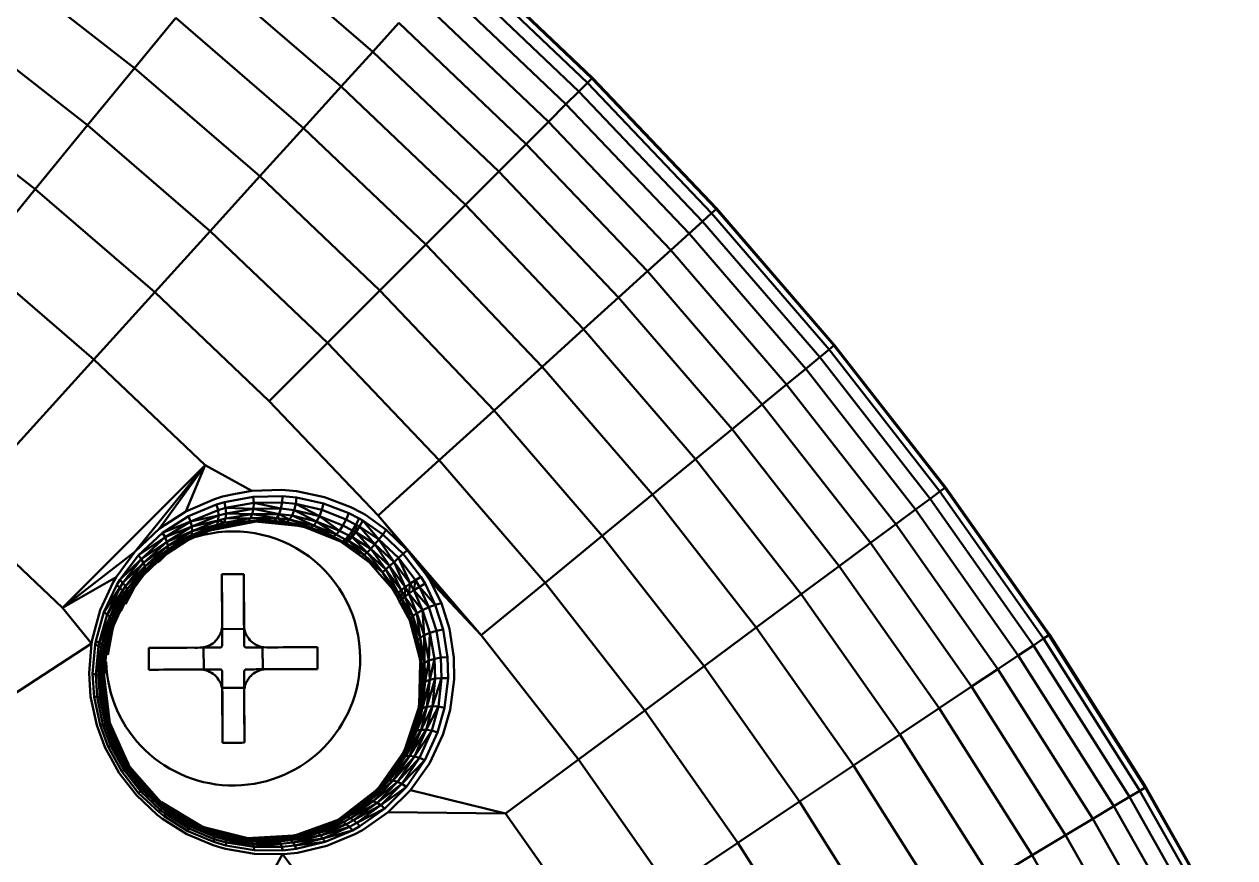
# Model space of a CAD drawing. Header units: millimetres. Extents: x -232 to 1390, y -69 to 653.
# Drawn here: x 213.53 to 240.21, y 169.98 to 188.35 of the extents above; entities that cross this region are included whole.
import ezdxf

# ---------------------------------------------------------------- set-up
doc = ezdxf.new("R2010")
doc.units = ezdxf.units.MM
doc.layers.add('Видимый контур (ГОСТ)', color=7, linetype='Continuous', lineweight=50)

msp = doc.modelspace()

# ---------------------------------------------------------------- linework, layer by layer
at = {"layer": 'Видимый контур (ГОСТ)'}
for p, q in [((218.314, 190.242), (221.215, 187.74)), ((223.071, 189.788), (225.944, 187.053)), ((223.165, 189.891), (226.043, 187.151)), ((223.177, 189.905), (226.056, 187.164)), ((215.965, 187.379), (213.088, 189.625)), ((217.655, 189.439), (220.517, 186.97)), ((222.893, 189.591), (225.756, 186.865)), ((222.624, 189.294), (225.473, 186.582)), ((222.259, 188.892), (225.089, 186.198)), ((216.873, 188.486), (215.965, 187.379)), ((216.873, 188.486), (219.689, 186.057)), ((221.792, 188.377), (221.215, 187.74)), ((221.792, 188.377), (224.598, 185.706)), ((214.931, 186.12), (212.117, 188.316)), ((221.215, 187.74), (220.517, 186.97)), ((221.215, 187.74), (223.99, 185.098)), ((215.965, 187.379), (214.931, 186.12)), ((215.965, 187.379), (218.728, 184.996)), ((225.944, 187.053), (225.756, 186.865)), ((226.043, 187.151), (225.944, 187.053)), ((228.679, 184.18), (225.944, 187.053)), ((226.056, 187.164), (226.043, 187.151)), ((228.783, 184.273), (226.043, 187.151)), ((228.796, 184.286), (226.056, 187.164)), ((213.776, 184.712), (211.032, 186.854)), ((220.517, 186.97), (219.689, 186.057)), ((220.517, 186.97), (223.255, 184.363)), ((225.756, 186.865), (225.473, 186.582)), ((228.482, 184.001), (225.756, 186.865)), ((225.473, 186.582), (225.089, 186.198)), ((228.186, 183.732), (225.473, 186.582)), ((214.931, 186.12), (213.776, 184.712)), ((214.931, 186.12), (217.633, 183.788)), ((219.689, 186.057), (218.728, 184.996)), ((219.689, 186.057), (222.383, 183.492)), ((225.089, 186.198), (224.598, 185.706)), ((227.784, 183.368), (225.089, 186.198)), ((224.598, 185.706), (223.99, 185.098)), ((227.268, 182.901), (224.598, 185.706)), ((218.728, 184.996), (217.633, 183.788)), ((218.728, 184.996), (221.371, 182.48)), ((223.99, 185.098), (223.255, 184.363)), ((226.631, 182.324), (223.99, 185.098)), ((213.776, 184.712), (212.509, 183.168)), ((213.776, 184.712), (216.411, 182.439)), ((223.255, 184.363), (222.383, 183.492)), ((225.861, 181.626), (223.255, 184.363)), ((228.679, 184.18), (228.482, 184.001)), ((228.783, 184.273), (228.679, 184.18)), ((231.27, 181.176), (228.679, 184.18)), ((228.796, 184.286), (228.783, 184.273)), ((231.378, 181.264), (228.783, 184.273)), ((231.392, 181.276), (228.796, 184.286)), ((228.482, 184.001), (228.186, 183.732)), ((231.065, 181.007), (228.482, 184.001)), ((217.633, 183.788), (216.411, 182.439)), ((217.633, 183.788), (220.219, 181.327)), ((228.186, 183.732), (227.784, 183.368)), ((230.755, 180.753), (228.186, 183.732)), ((222.383, 183.492), (221.371, 182.48)), ((224.948, 180.798), (222.383, 183.492)), ((227.784, 183.368), (227.268, 182.901)), ((230.336, 180.409), (227.784, 183.368)), ((212.509, 183.168), (215.07, 180.96)), ((227.268, 182.901), (226.631, 182.324)), ((229.798, 179.968), (227.268, 182.901)), ((221.371, 182.48), (220.219, 181.327)), ((223.887, 179.837), (221.371, 182.48)), ((216.411, 182.439), (215.07, 180.96)), ((216.411, 182.439), (218.931, 180.04)), ((226.631, 182.324), (225.861, 181.626)), ((229.134, 179.423), (226.631, 182.324)), ((225.861, 181.626), (224.948, 180.798)), ((228.33, 178.763), (225.861, 181.626)), ((220.219, 181.327), (218.931, 180.04)), ((222.68, 178.742), (220.219, 181.327)), ((231.27, 181.176), (231.065, 181.007)), ((231.378, 181.264), (231.27, 181.176)), ((231.27, 181.176), (233.711, 178.049)), ((231.392, 181.276), (231.378, 181.264)), ((231.378, 181.264), (233.823, 178.132)), ((231.392, 181.276), (233.838, 178.143)), ((215.07, 180.96), (212.084, 177.665)), ((215.07, 180.96), (217.519, 178.628)), ((231.065, 181.007), (230.755, 180.753)), ((231.065, 181.007), (233.497, 177.89)), ((224.948, 180.798), (223.887, 179.837)), ((227.377, 177.981), (224.948, 180.798)), ((230.755, 180.753), (230.336, 180.409)), ((230.755, 180.753), (233.176, 177.652)), ((230.336, 180.409), (229.798, 179.968)), ((230.336, 180.409), (232.74, 177.329)), ((221.331, 177.52), (218.931, 180.04)), ((223.887, 179.837), (222.68, 178.742)), ((226.271, 177.073), (223.887, 179.837)), ((229.798, 179.968), (229.134, 179.423)), ((229.798, 179.968), (232.181, 176.915)), ((229.134, 179.423), (228.33, 178.763)), ((229.134, 179.423), (231.491, 176.402)), ((222.68, 178.742), (221.331, 177.52)), ((225.011, 176.039), (222.68, 178.742)), ((228.33, 178.763), (227.377, 177.981)), ((228.33, 178.763), (230.656, 175.783)), ((217.519, 178.628), (214.375, 175.484)), ((215.973, 176.721), (217.519, 178.628)), ((217.519, 178.628), (216.515, 177.231)), ((217.519, 178.628), (217.094, 177.609)), ((218.551, 178.065), (217.519, 178.628)), ((217.902, 177.936), (218.151, 177.986)), ((218.151, 177.986), (218.551, 178.065)), ((218.551, 178.065), (219.212, 178.086)), ((218.58, 177.933), (219.222, 177.948)), ((219.212, 178.086), (219.535, 178.057)), ((219.222, 177.948), (219.215, 177.806)), ((219.222, 177.948), (219.535, 177.918)), ((219.535, 178.057), (220.153, 177.926)), ((227.377, 177.981), (226.271, 177.073)), ((227.377, 177.981), (229.666, 175.049)), ((233.711, 178.049), (233.497, 177.89)), ((233.823, 178.132), (233.711, 178.049)), ((233.711, 178.049), (235.995, 174.806)), ((233.838, 178.143), (233.823, 178.132)), ((233.823, 178.132), (236.111, 174.883)), ((233.838, 178.143), (236.126, 174.894)), ((217.094, 177.609), (217.726, 177.882)), ((217.153, 177.501), (217.774, 177.762)), ((217.726, 177.882), (217.902, 177.936)), ((217.774, 177.762), (217.946, 177.814)), ((217.774, 177.762), (217.805, 177.638)), ((217.805, 177.638), (217.973, 177.686)), ((217.946, 177.814), (218.58, 177.933)), ((217.946, 177.814), (217.973, 177.686)), ((217.973, 177.686), (218.591, 177.797)), ((217.973, 177.686), (217.982, 177.563)), ((218.584, 177.666), (217.973, 177.686)), ((218.58, 177.933), (218.591, 177.797)), ((218.591, 177.797), (218.584, 177.666)), ((218.591, 177.797), (219.215, 177.806)), ((219.19, 177.67), (218.591, 177.797)), ((219.215, 177.806), (219.19, 177.67)), ((219.215, 177.806), (219.518, 177.774)), ((219.518, 177.774), (219.484, 177.636)), ((219.535, 177.918), (219.518, 177.774)), ((220.04, 177.506), (219.518, 177.774)), ((219.518, 177.774), (220.093, 177.643)), ((219.535, 177.918), (220.132, 177.787)), ((220.132, 177.787), (220.093, 177.643)), ((220.132, 177.787), (220.689, 177.57)), ((220.153, 177.926), (220.734, 177.703)), ((220.734, 177.703), (220.971, 177.581)), ((233.497, 177.89), (233.176, 177.652)), ((233.497, 177.89), (235.774, 174.658)), ((212.084, 177.665), (214.375, 175.484)), ((216.515, 177.231), (217.094, 177.609)), ((216.584, 177.137), (217.153, 177.501)), ((217.153, 177.501), (217.198, 177.389)), ((217.198, 177.389), (217.805, 177.638)), ((217.818, 177.517), (217.198, 177.389)), ((217.225, 177.279), (217.818, 177.517)), ((217.811, 177.407), (217.225, 177.279)), ((217.232, 177.177), (217.811, 177.407)), ((217.811, 177.407), (217.786, 177.317)), ((217.805, 177.638), (217.818, 177.517)), ((217.818, 177.517), (217.811, 177.407)), ((217.811, 177.407), (217.972, 177.452)), ((217.943, 177.361), (217.811, 177.407)), ((217.818, 177.517), (217.982, 177.563)), ((217.943, 177.361), (218.519, 177.458)), ((217.972, 177.452), (217.943, 177.361)), ((217.982, 177.563), (217.972, 177.452)), ((217.972, 177.452), (218.56, 177.55)), ((218.519, 177.458), (217.972, 177.452)), ((217.982, 177.563), (218.584, 177.666)), ((218.56, 177.55), (217.982, 177.563)), ((218.519, 177.458), (218.466, 177.397)), ((218.56, 177.55), (218.519, 177.458)), ((218.519, 177.458), (219.098, 177.461)), ((219.039, 177.405), (218.519, 177.458)), ((218.584, 177.666), (218.56, 177.55)), ((218.56, 177.55), (219.15, 177.552)), ((219.098, 177.461), (218.56, 177.55)), ((218.584, 177.666), (219.19, 177.67)), ((219.15, 177.552), (218.584, 177.666)), ((219.098, 177.461), (219.039, 177.405)), ((219.15, 177.552), (219.098, 177.461)), ((219.318, 177.374), (219.098, 177.461)), ((219.098, 177.461), (219.38, 177.428)), ((219.19, 177.67), (219.15, 177.552)), ((219.38, 177.428), (219.15, 177.552)), ((219.15, 177.552), (219.437, 177.518)), ((219.19, 177.67), (219.484, 177.636)), ((219.38, 177.428), (219.318, 177.374)), ((219.437, 177.518), (219.38, 177.428)), ((219.849, 177.252), (219.38, 177.428)), ((219.38, 177.428), (219.913, 177.301)), ((219.484, 177.636), (219.437, 177.518)), ((219.913, 177.301), (219.437, 177.518)), ((219.437, 177.518), (219.978, 177.389)), ((219.978, 177.389), (219.484, 177.636)), ((219.484, 177.636), (220.04, 177.506)), ((220.04, 177.506), (219.978, 177.389)), ((220.093, 177.643), (220.04, 177.506)), ((220.48, 177.184), (220.04, 177.506)), ((220.04, 177.506), (220.556, 177.298)), ((220.093, 177.643), (220.628, 177.431)), ((220.628, 177.431), (220.556, 177.298)), ((220.689, 177.57), (220.628, 177.431)), ((220.845, 177.316), (220.628, 177.431)), ((220.916, 177.452), (220.689, 177.57)), ((220.845, 177.316), (220.916, 177.452)), ((220.916, 177.452), (220.997, 177.408)), ((220.923, 177.277), (220.997, 177.408)), ((220.971, 177.581), (221.056, 177.532)), ((220.997, 177.408), (221.438, 177.101)), ((220.997, 177.408), (221.351, 176.994)), ((221.056, 177.532), (221.216, 177.416)), ((221.216, 177.416), (221.513, 177.201)), ((223.604, 174.884), (221.331, 177.52)), ((221.331, 177.52), (221.973, 176.754)), ((233.176, 177.652), (232.74, 177.329)), ((233.176, 177.652), (235.441, 174.436)), ((215.973, 176.721), (216.515, 177.231)), ((217.198, 177.389), (216.584, 177.137)), ((216.639, 177.039), (217.198, 177.389)), ((217.225, 177.279), (216.639, 177.039)), ((216.677, 176.94), (217.225, 177.279)), ((217.232, 177.177), (216.677, 176.94)), ((216.696, 176.848), (217.232, 177.177)), ((217.138, 176.978), (217.591, 177.173)), ((217.744, 177.251), (217.187, 177.022)), ((217.591, 177.173), (217.187, 177.022)), ((217.198, 177.389), (217.225, 177.279)), ((217.219, 177.089), (217.786, 177.317)), ((217.744, 177.251), (217.219, 177.089)), ((217.232, 177.177), (217.219, 177.089)), ((217.225, 177.279), (217.232, 177.177)), ((217.786, 177.317), (217.232, 177.177)), ((217.591, 177.173), (217.397, 177.069)), ((217.591, 177.173), (217.744, 177.251)), ((217.591, 177.173), (217.687, 177.214)), ((218.609, 177.377), (217.622, 177.187)), ((217.629, 177.19), (218.403, 177.371)), ((217.663, 177.204), (217.84, 177.261)), ((217.687, 177.214), (217.898, 177.296)), ((217.687, 177.214), (217.84, 177.261)), ((217.744, 177.251), (217.687, 177.214)), ((217.786, 177.317), (217.744, 177.251)), ((217.898, 177.296), (217.744, 177.251)), ((217.786, 177.317), (217.943, 177.361)), ((217.898, 177.296), (217.786, 177.317)), ((218.466, 177.397), (217.84, 177.261)), ((217.84, 177.261), (218.403, 177.371)), ((217.898, 177.296), (217.84, 177.261)), ((217.898, 177.296), (218.466, 177.397)), ((217.943, 177.361), (217.898, 177.296)), ((218.466, 177.397), (217.943, 177.361)), ((218.403, 177.371), (218.466, 177.397)), ((218.403, 177.371), (218.609, 177.377)), ((219.039, 177.405), (218.466, 177.397)), ((218.466, 177.397), (218.609, 177.377)), ((218.609, 177.377), (219.039, 177.405)), ((218.609, 177.377), (218.977, 177.388)), ((218.695, 177.38), (219.57, 177.294)), ((218.764, 177.382), (219.257, 177.361)), ((219.039, 177.405), (218.977, 177.388)), ((218.977, 177.388), (219.257, 177.361)), ((219.318, 177.374), (218.977, 177.388)), ((219.039, 177.405), (219.318, 177.374)), ((219.257, 177.361), (219.318, 177.374)), ((219.257, 177.361), (219.644, 177.278)), ((219.644, 177.278), (219.318, 177.374)), ((219.849, 177.252), (219.318, 177.374)), ((219.644, 177.278), (219.849, 177.252)), ((219.644, 177.278), (219.794, 177.245)), ((219.694, 177.267), (220.505, 176.943)), ((220.299, 177.051), (219.707, 177.264)), ((219.849, 177.252), (219.794, 177.245)), ((219.794, 177.245), (220.299, 177.051)), ((220.345, 177.054), (219.794, 177.245)), ((219.913, 177.301), (219.849, 177.252)), ((219.849, 177.252), (220.345, 177.054)), ((219.978, 177.389), (219.913, 177.301)), ((220.345, 177.054), (219.913, 177.301)), ((219.913, 177.301), (220.408, 177.1)), ((220.408, 177.1), (219.978, 177.389)), ((219.978, 177.389), (220.48, 177.184)), ((220.48, 177.184), (220.408, 177.1)), ((220.556, 177.298), (220.48, 177.184)), ((220.684, 177.075), (220.48, 177.184)), ((220.765, 177.186), (220.556, 177.298)), ((220.684, 177.075), (220.765, 177.186)), ((220.758, 177.041), (220.765, 177.186)), ((220.758, 177.041), (220.841, 177.151)), ((220.765, 177.186), (220.845, 177.316)), ((220.765, 177.186), (220.841, 177.151)), ((220.841, 177.151), (220.845, 177.316)), ((220.841, 177.151), (220.923, 177.277)), ((221.259, 176.886), (220.841, 177.151)), ((220.841, 177.151), (221.17, 176.788)), ((220.845, 177.316), (220.923, 177.277)), ((221.351, 176.994), (220.923, 177.277)), ((220.923, 177.277), (221.259, 176.886)), ((221.513, 177.201), (221.438, 177.101)), ((221.513, 177.201), (221.973, 176.754)), ((232.74, 177.329), (232.181, 176.915)), ((232.74, 177.329), (234.99, 174.134)), ((216.049, 176.643), (216.584, 177.137)), ((216.639, 177.039), (216.049, 176.643)), ((216.113, 176.56), (216.639, 177.039)), ((216.677, 176.94), (216.113, 176.56)), ((216.161, 176.476), (216.677, 176.94)), ((216.584, 177.137), (216.639, 177.039)), ((216.639, 177.039), (216.677, 176.94)), ((217.187, 177.022), (216.675, 176.699)), ((216.676, 176.678), (217.187, 177.022)), ((216.676, 176.678), (217.138, 176.978)), ((216.677, 176.94), (216.696, 176.848)), ((216.695, 176.766), (217.219, 177.089)), ((217.187, 177.022), (216.695, 176.766)), ((217.219, 177.089), (216.696, 176.848)), ((217.187, 177.022), (217.138, 176.978)), ((217.219, 177.089), (217.187, 177.022)), ((220.299, 177.051), (220.345, 177.054)), ((220.299, 177.051), (220.505, 176.943)), ((220.547, 176.947), (220.299, 177.051)), ((220.408, 177.1), (220.345, 177.054)), ((220.345, 177.054), (220.547, 176.947)), ((220.408, 177.1), (220.609, 176.992)), ((220.505, 176.943), (220.547, 176.947)), ((220.505, 176.943), (220.574, 176.894)), ((220.547, 176.947), (220.609, 176.992)), ((220.547, 176.947), (220.621, 176.91)), ((220.547, 176.947), (220.574, 176.894)), ((220.574, 176.894), (220.621, 176.91)), ((220.574, 176.894), (220.973, 176.606)), ((220.609, 176.992), (220.684, 177.075)), ((220.609, 176.992), (220.682, 176.958)), ((220.621, 176.91), (220.609, 176.992)), ((220.621, 176.91), (220.682, 176.958)), ((221.026, 176.649), (220.621, 176.91)), ((220.621, 176.91), (220.973, 176.606)), ((220.682, 176.958), (220.684, 177.075)), ((220.682, 176.958), (220.758, 177.041)), ((221.09, 176.707), (220.682, 176.958)), ((220.682, 176.958), (221.026, 176.649)), ((220.684, 177.075), (220.758, 177.041)), ((221.17, 176.788), (220.758, 177.041)), ((220.758, 177.041), (221.09, 176.707)), ((221.17, 176.788), (221.259, 176.886)), ((221.259, 176.886), (221.351, 176.994)), ((221.683, 176.493), (221.259, 176.886)), ((221.259, 176.886), (221.585, 176.407)), ((221.351, 176.994), (221.438, 177.101)), ((221.785, 176.585), (221.351, 176.994)), ((221.351, 176.994), (221.683, 176.493)), ((221.438, 177.101), (221.884, 176.674)), ((226.271, 177.073), (225.011, 176.039)), ((226.271, 177.073), (228.516, 174.196)), ((232.181, 176.915), (231.491, 176.402)), ((232.181, 176.915), (234.412, 173.748)), ((214.375, 175.484), (215.973, 176.721)), ((215.561, 176.164), (215.973, 176.721)), ((215.641, 176.102), (216.049, 176.643)), ((216.049, 176.643), (216.113, 176.56)), ((216.696, 176.848), (216.161, 176.476)), ((216.165, 176.208), (216.675, 176.699)), ((216.165, 176.208), (216.635, 176.651)), ((216.191, 176.396), (216.696, 176.848)), ((216.695, 176.766), (216.191, 176.396)), ((216.675, 176.699), (216.193, 176.258)), ((216.202, 176.322), (216.695, 176.766)), ((216.675, 176.699), (216.202, 176.322)), ((216.635, 176.651), (216.476, 176.485)), ((216.676, 176.678), (216.516, 176.515)), ((216.675, 176.699), (216.635, 176.651)), ((216.635, 176.651), (216.676, 176.678)), ((216.695, 176.766), (216.675, 176.699)), ((216.696, 176.848), (216.695, 176.766)), ((221.026, 176.649), (220.973, 176.606)), ((220.973, 176.606), (221.142, 176.484)), ((221.026, 176.649), (221.09, 176.707)), ((221.433, 176.272), (221.026, 176.649)), ((221.026, 176.649), (221.142, 176.484)), ((221.09, 176.707), (221.17, 176.788)), ((221.5, 176.331), (221.09, 176.707)), ((221.09, 176.707), (221.433, 176.272)), ((221.585, 176.407), (221.17, 176.788)), ((221.17, 176.788), (221.5, 176.331)), ((221.785, 176.585), (221.884, 176.674)), ((221.973, 176.754), (221.884, 176.674)), ((222.272, 176.171), (221.884, 176.674)), ((221.973, 176.754), (223.604, 174.884)), ((221.973, 176.754), (222.378, 176.234)), ((216.113, 176.56), (215.641, 176.102)), ((215.71, 176.035), (216.113, 176.56)), ((216.161, 176.476), (215.71, 176.035)), ((215.765, 175.965), (216.161, 176.476)), ((216.191, 176.396), (215.765, 175.965)), ((215.803, 175.897), (216.191, 176.396)), ((216.113, 176.56), (216.161, 176.476)), ((216.161, 176.476), (216.191, 176.396)), ((216.191, 176.396), (216.202, 176.322)), ((221.142, 176.484), (221.433, 176.272)), ((221.142, 176.484), (221.374, 176.22)), ((221.5, 176.331), (221.585, 176.407)), ((221.585, 176.407), (221.683, 176.493)), ((221.932, 175.94), (221.585, 176.407)), ((221.585, 176.407), (221.842, 175.871)), ((221.683, 176.493), (221.785, 176.585)), ((222.04, 176.018), (221.683, 176.493)), ((221.683, 176.493), (221.932, 175.94)), ((222.156, 176.097), (221.785, 176.585)), ((221.785, 176.585), (222.04, 176.018)), ((231.491, 176.402), (230.656, 175.783)), ((231.491, 176.402), (233.697, 173.27)), ((215.561, 176.164), (214.375, 175.484)), ((215.492, 176.047), (215.561, 176.164)), ((215.572, 175.988), (215.641, 176.102)), ((215.641, 176.102), (215.71, 176.035)), ((216.202, 176.322), (215.803, 175.897)), ((215.824, 175.832), (216.202, 176.322)), ((216.193, 176.258), (215.824, 175.832)), ((216.193, 176.258), (215.825, 175.774)), ((215.957, 175.927), (216.193, 176.258)), ((215.957, 175.927), (216.165, 176.208)), ((216.193, 176.258), (216.165, 176.208)), ((216.202, 176.322), (216.193, 176.258)), ((217.891, 176.224), (217.895, 175.018)), ((218.373, 176.226), (218.378, 175.02)), ((221.374, 176.22), (221.66, 175.895)), ((221.433, 176.272), (221.5, 176.331)), ((221.66, 175.895), (221.433, 176.272)), ((221.776, 175.814), (221.433, 176.272)), ((221.842, 175.871), (221.5, 176.331)), ((221.5, 176.331), (221.776, 175.814)), ((222.04, 176.018), (222.156, 176.097)), ((222.156, 176.097), (222.123, 175.873)), ((222.156, 176.097), (222.272, 176.171)), ((222.244, 175.948), (222.156, 176.097)), ((222.366, 176.018), (222.272, 176.171)), ((222.378, 176.234), (223.604, 174.884)), ((222.378, 176.234), (222.478, 176.076)), ((222.478, 176.076), (223.604, 174.884)), ((222.478, 176.076), (222.726, 175.587)), ((215.207, 175.434), (215.492, 176.047)), ((215.289, 175.39), (215.572, 175.988)), ((215.642, 175.924), (215.289, 175.39)), ((215.361, 175.341), (215.642, 175.924)), ((215.698, 175.857), (215.361, 175.341)), ((215.421, 175.289), (215.698, 175.857)), ((215.572, 175.988), (215.642, 175.924)), ((215.642, 175.924), (215.71, 176.035)), ((215.642, 175.924), (215.698, 175.857)), ((215.698, 175.857), (215.765, 175.965)), ((215.698, 175.857), (215.737, 175.791)), ((215.71, 176.035), (215.765, 175.965)), ((215.737, 175.791), (215.803, 175.897)), ((215.759, 175.728), (215.824, 175.832)), ((215.765, 175.965), (215.803, 175.897)), ((215.957, 175.927), (215.766, 175.566)), ((215.803, 175.897), (215.824, 175.832)), ((215.807, 175.725), (215.957, 175.927)), ((215.824, 175.832), (215.825, 175.774)), ((215.825, 175.774), (215.957, 175.927)), ((221.66, 175.895), (221.776, 175.814)), ((221.66, 175.895), (221.728, 175.769)), ((221.776, 175.814), (221.842, 175.871)), ((221.857, 175.675), (221.776, 175.814)), ((221.842, 175.871), (221.932, 175.94)), ((221.921, 175.73), (221.842, 175.871)), ((221.842, 175.871), (221.857, 175.675)), ((221.932, 175.94), (221.921, 175.73)), ((221.932, 175.94), (222.04, 176.018)), ((222.012, 175.798), (221.932, 175.94)), ((222.04, 176.018), (222.012, 175.798)), ((222.123, 175.873), (222.012, 175.798)), ((222.123, 175.873), (222.04, 176.018)), ((222.244, 175.948), (222.123, 175.873)), ((222.123, 175.873), (222.447, 175.496)), ((222.308, 175.433), (222.123, 175.873)), ((222.366, 176.018), (222.244, 175.948)), ((222.244, 175.948), (222.591, 175.549)), ((222.447, 175.496), (222.244, 175.948)), ((222.591, 175.549), (222.366, 176.018)), ((225.011, 176.039), (223.604, 174.884)), ((225.011, 176.039), (227.207, 173.225)), ((215.737, 175.791), (215.421, 175.289)), ((215.466, 175.236), (215.737, 175.791)), ((215.759, 175.728), (215.466, 175.236)), ((215.495, 175.183), (215.759, 175.728)), ((215.763, 175.672), (215.495, 175.183)), ((215.501, 175.09), (215.763, 175.672)), ((215.501, 175.09), (215.747, 175.623)), ((215.763, 175.672), (215.507, 175.134)), ((215.622, 175.344), (215.747, 175.623)), ((215.807, 175.725), (215.661, 175.412)), ((215.737, 175.791), (215.759, 175.728)), ((215.747, 175.623), (215.825, 175.774)), ((215.747, 175.623), (215.807, 175.725)), ((215.763, 175.672), (215.747, 175.623)), ((215.759, 175.728), (215.763, 175.672)), ((215.825, 175.774), (215.763, 175.672)), ((215.825, 175.774), (215.807, 175.725)), ((221.728, 175.769), (221.857, 175.675)), ((221.728, 175.769), (221.806, 175.626)), ((221.806, 175.626), (221.857, 175.675)), ((221.806, 175.626), (222.034, 175.206)), ((222.043, 175.247), (221.806, 175.626)), ((221.921, 175.73), (221.857, 175.675)), ((221.857, 175.675), (222.096, 175.302)), ((222.043, 175.247), (221.857, 175.675)), ((222.012, 175.798), (221.921, 175.73)), ((221.921, 175.73), (222.187, 175.366)), ((222.096, 175.302), (221.921, 175.73)), ((222.012, 175.798), (222.308, 175.433)), ((222.187, 175.366), (222.012, 175.798)), ((222.591, 175.549), (222.447, 175.496)), ((222.726, 175.587), (222.591, 175.549)), ((222.591, 175.549), (222.765, 175.009)), ((222.726, 175.587), (222.905, 175.024)), ((230.656, 175.783), (229.666, 175.049)), ((230.656, 175.783), (232.833, 172.693)), ((215.015, 174.7), (214.375, 175.484)), ((215.038, 174.811), (215.207, 175.434)), ((215.11, 174.75), (215.289, 175.39)), ((215.183, 174.716), (215.361, 175.341)), ((215.421, 175.289), (215.183, 174.716)), ((215.244, 174.679), (215.421, 175.289)), ((215.289, 175.39), (215.361, 175.341)), ((215.361, 175.341), (215.421, 175.289)), ((215.421, 175.289), (215.466, 175.236)), ((222.096, 175.302), (222.043, 175.247)), ((222.187, 175.366), (222.096, 175.302)), ((222.258, 174.824), (222.096, 175.302)), ((222.096, 175.302), (222.203, 174.767)), ((222.308, 175.433), (222.187, 175.366)), ((222.258, 174.824), (222.187, 175.366)), ((222.187, 175.366), (222.351, 174.881)), ((222.447, 175.496), (222.308, 175.433)), ((222.351, 174.881), (222.308, 175.433)), ((222.308, 175.433), (222.475, 174.934)), ((222.447, 175.496), (222.617, 174.978)), ((215.466, 175.236), (215.244, 174.679)), ((215.293, 174.639), (215.466, 175.236)), ((215.495, 175.183), (215.293, 174.639)), ((215.327, 174.599), (215.495, 175.183)), ((215.507, 175.134), (215.327, 174.599)), ((215.507, 175.134), (215.345, 174.558)), ((215.478, 175.006), (215.345, 174.558)), ((215.346, 174.52), (215.478, 175.006)), ((215.478, 175.006), (215.376, 174.449)), ((215.466, 175.236), (215.495, 175.183)), ((215.478, 175.006), (215.501, 175.09)), ((215.495, 175.183), (215.507, 175.134)), ((215.507, 175.134), (215.501, 175.09)), ((218.378, 175.02), (217.895, 175.018)), ((222.043, 175.247), (222.034, 175.206)), ((222.034, 175.206), (222.191, 174.716)), ((222.034, 175.206), (222.242, 174.399)), ((222.203, 174.767), (222.043, 175.247)), ((222.043, 175.247), (222.191, 174.716)), ((222.765, 175.009), (222.617, 174.978)), ((222.765, 175.009), (222.864, 174.395)), ((222.905, 175.024), (223.003, 174.391)), ((229.666, 175.049), (228.516, 174.196)), ((229.666, 175.049), (231.808, 172.008)), ((215.015, 174.7), (215.029, 174.779)), ((215.029, 174.779), (215.038, 174.811)), ((215.096, 174.673), (215.11, 174.75)), ((215.11, 174.75), (215.183, 174.716)), ((222.191, 174.716), (222.203, 174.767)), ((222.203, 174.767), (222.258, 174.824)), ((222.256, 174.308), (222.203, 174.767)), ((222.296, 174.22), (222.203, 174.767)), ((222.351, 174.881), (222.258, 174.824)), ((222.296, 174.22), (222.258, 174.824)), ((222.258, 174.824), (222.356, 174.275)), ((222.475, 174.934), (222.351, 174.881)), ((222.356, 174.275), (222.351, 174.881)), ((222.351, 174.881), (222.451, 174.324)), ((222.451, 174.324), (222.475, 174.934)), ((222.617, 174.978), (222.475, 174.934)), ((222.475, 174.934), (222.576, 174.363)), ((222.617, 174.978), (222.717, 174.387)), ((223.604, 174.884), (225.745, 172.141)), ((235.995, 174.806), (235.774, 174.658)), ((236.111, 174.883), (235.995, 174.806)), ((238.117, 171.455), (235.995, 174.806)), ((236.126, 174.894), (236.111, 174.883)), ((238.237, 171.526), (236.111, 174.883)), ((238.252, 171.536), (236.126, 174.894)), ((215.015, 174.7), (210.928, 172.037)), ((214.963, 174.045), (215.015, 174.7)), ((215.042, 174.033), (215.096, 174.673)), ((215.096, 174.673), (215.169, 174.641)), ((215.112, 174.015), (215.169, 174.641)), ((215.231, 174.605), (215.112, 174.015)), ((215.169, 174.641), (215.183, 174.716)), ((215.169, 174.641), (215.231, 174.605)), ((215.173, 173.993), (215.231, 174.605)), ((215.279, 174.567), (215.173, 173.993)), ((215.183, 174.716), (215.244, 174.679)), ((215.223, 173.969), (215.279, 174.567)), ((215.313, 174.528), (215.223, 173.969)), ((215.231, 174.605), (215.244, 174.679)), ((215.231, 174.605), (215.279, 174.567)), ((215.244, 174.679), (215.293, 174.639)), ((215.26, 173.941), (215.313, 174.528)), ((215.332, 174.489), (215.26, 173.941)), ((215.279, 174.567), (215.293, 174.639)), ((215.279, 174.567), (215.313, 174.528)), ((215.332, 174.489), (215.282, 173.911)), ((215.293, 174.639), (215.327, 174.599)), ((215.297, 173.981), (215.332, 174.489)), ((215.313, 174.528), (215.327, 174.599)), ((215.313, 174.528), (215.332, 174.489)), ((215.346, 174.52), (215.319, 174.258)), ((215.327, 174.599), (215.345, 174.558)), ((215.345, 174.558), (215.332, 174.489)), ((215.332, 174.489), (215.334, 174.451)), ((215.334, 174.451), (215.346, 174.52)), ((215.345, 174.558), (215.346, 174.52)), ((216.282, 174.604), (217.488, 174.608)), ((217.488, 174.608), (217.489, 174.125)), ((219.994, 174.617), (218.788, 174.613)), ((218.789, 174.13), (218.788, 174.613)), ((222.191, 174.716), (222.256, 174.308)), ((235.774, 174.658), (235.441, 174.436)), ((237.889, 171.318), (235.774, 174.658)), ((215.297, 173.981), (215.334, 174.451)), ((215.341, 174.256), (215.303, 174.047)), ((222.263, 174.263), (222.236, 173.344)), ((222.256, 174.308), (222.296, 174.22)), ((222.256, 174.308), (222.279, 174.163)), ((222.296, 174.22), (222.279, 174.163)), ((222.296, 174.22), (222.286, 173.746)), ((222.356, 174.275), (222.296, 174.22)), ((222.31, 173.805), (222.296, 174.22)), ((222.31, 173.805), (222.356, 174.275)), ((222.451, 174.324), (222.356, 174.275)), ((222.356, 174.275), (222.372, 173.858)), ((222.372, 173.858), (222.451, 174.324)), ((222.576, 174.363), (222.451, 174.324)), ((222.451, 174.324), (222.469, 173.9)), ((222.469, 173.9), (222.576, 174.363)), ((222.717, 174.387), (222.576, 174.363)), ((222.576, 174.363), (222.592, 173.927)), ((222.864, 174.395), (222.717, 174.387)), ((222.717, 174.387), (222.731, 173.938)), ((222.864, 174.395), (222.874, 173.931)), ((223.003, 174.391), (223.004, 174.387)), ((223.004, 174.387), (223.01, 173.907)), ((235.441, 174.436), (234.99, 174.134)), ((237.546, 171.112), (235.441, 174.436)), ((214.998, 173.528), (214.963, 174.045)), ((215.042, 174.033), (215.112, 174.015)), ((215.073, 173.526), (215.042, 174.033)), ((215.141, 173.52), (215.112, 174.015)), ((215.112, 174.015), (215.173, 173.993)), ((215.2, 173.509), (215.173, 173.993)), ((215.173, 173.993), (215.223, 173.969)), ((215.223, 173.969), (215.2, 173.509)), ((215.249, 173.495), (215.223, 173.969)), ((215.223, 173.969), (215.26, 173.941)), ((215.26, 173.941), (215.249, 173.495)), ((215.286, 173.476), (215.26, 173.941)), ((215.26, 173.941), (215.282, 173.911)), ((215.29, 173.881), (215.297, 173.981)), ((215.297, 173.981), (215.413, 173)), ((216.283, 174.121), (217.489, 174.125)), ((219.995, 174.134), (218.789, 174.13)), ((222.238, 173.365), (222.279, 174.163)), ((222.279, 174.163), (222.286, 173.746)), ((228.516, 174.196), (227.207, 173.225)), ((228.516, 174.196), (230.618, 171.213)), ((234.99, 174.134), (234.412, 173.748)), ((237.08, 170.833), (234.99, 174.134)), ((215.282, 173.911), (215.31, 173.455)), ((215.32, 173.431), (215.282, 173.911)), ((215.282, 173.911), (215.286, 173.476)), ((215.282, 173.911), (215.29, 173.881)), ((215.32, 173.431), (215.29, 173.881)), ((215.41, 173.014), (215.29, 173.881)), ((217.899, 173.718), (218.382, 173.72)), ((217.904, 172.512), (217.899, 173.718)), ((218.382, 173.72), (218.386, 172.514)), ((222.226, 173.269), (222.31, 173.805)), ((222.286, 173.746), (222.226, 173.269)), ((222.245, 173.225), (222.372, 173.858)), ((222.245, 173.225), (222.31, 173.805)), ((222.286, 173.746), (222.31, 173.805)), ((222.372, 173.858), (222.31, 173.805)), ((222.312, 173.271), (222.469, 173.9)), ((222.372, 173.858), (222.312, 173.271)), ((222.469, 173.9), (222.372, 173.858)), ((222.409, 173.302), (222.592, 173.927)), ((222.469, 173.9), (222.409, 173.302)), ((222.592, 173.927), (222.469, 173.9)), ((222.528, 173.314), (222.731, 173.938)), ((222.592, 173.927), (222.528, 173.314)), ((222.731, 173.938), (222.592, 173.927)), ((222.731, 173.938), (222.66, 173.307)), ((222.874, 173.931), (222.731, 173.938)), ((222.874, 173.931), (222.795, 173.282)), ((223.01, 173.907), (222.924, 173.239)), ((234.412, 173.748), (233.697, 173.27)), ((236.484, 170.476), (234.412, 173.748)), ((215.134, 172.896), (214.998, 173.528)), ((215.073, 173.526), (215.141, 173.52)), ((215.204, 172.907), (215.073, 173.526)), ((215.267, 172.914), (215.141, 173.52)), ((215.141, 173.52), (215.2, 173.509)), ((215.323, 172.916), (215.2, 173.509)), ((215.2, 173.509), (215.249, 173.495)), ((215.369, 172.914), (215.249, 173.495)), ((215.249, 173.495), (215.323, 172.916)), ((215.249, 173.495), (215.286, 173.476)), ((215.404, 172.907), (215.286, 173.476)), ((215.286, 173.476), (215.369, 172.914)), ((215.286, 173.476), (215.31, 173.455)), ((215.31, 173.455), (215.428, 172.895)), ((215.424, 172.949), (215.31, 173.455)), ((215.31, 173.455), (215.404, 172.907)), ((215.31, 173.455), (215.32, 173.431)), ((215.424, 172.949), (215.32, 173.431)), ((222.226, 173.269), (221.925, 172.365)), ((221.933, 172.384), (222.213, 173.166)), ((222.245, 173.225), (222.074, 172.683)), ((222.213, 173.166), (222.074, 172.683)), ((222.113, 172.739), (222.312, 173.271)), ((222.113, 172.739), (222.245, 173.225)), ((222.183, 172.778), (222.409, 173.302)), ((222.312, 173.271), (222.183, 172.778)), ((222.226, 173.269), (222.213, 173.166)), ((222.245, 173.225), (222.213, 173.166)), ((222.226, 173.269), (222.245, 173.225)), ((222.312, 173.271), (222.245, 173.225)), ((222.278, 172.798), (222.528, 173.314)), ((222.409, 173.302), (222.278, 172.798)), ((222.409, 173.302), (222.312, 173.271)), ((222.528, 173.314), (222.391, 172.798)), ((222.391, 172.798), (222.66, 173.307)), ((222.528, 173.314), (222.409, 173.302)), ((222.66, 173.307), (222.516, 172.778)), ((222.66, 173.307), (222.528, 173.314)), ((222.795, 173.282), (222.642, 172.739)), ((222.795, 173.282), (222.66, 173.307)), ((222.924, 173.239), (222.775, 172.73)), ((227.207, 173.225), (225.745, 172.141)), ((227.207, 173.225), (229.262, 170.307)), ((233.697, 173.27), (232.833, 172.693)), ((235.746, 170.033), (233.697, 173.27)), ((215.321, 172.4), (215.134, 172.896)), ((215.204, 172.907), (215.267, 172.914)), ((215.385, 172.421), (215.204, 172.907)), ((215.267, 172.914), (215.323, 172.916)), ((215.443, 172.439), (215.267, 172.914)), ((215.494, 172.451), (215.323, 172.916)), ((215.323, 172.916), (215.369, 172.914)), ((215.536, 172.458), (215.369, 172.914)), ((215.369, 172.914), (215.404, 172.907)), ((215.569, 172.46), (215.404, 172.907)), ((215.404, 172.907), (215.428, 172.895)), ((215.439, 172.879), (215.424, 172.949)), ((215.424, 172.949), (215.832, 172.03)), ((215.428, 172.895), (215.591, 172.456)), ((215.602, 172.447), (215.428, 172.895)), ((215.428, 172.895), (215.569, 172.46)), ((215.428, 172.895), (215.439, 172.879)), ((215.602, 172.447), (215.439, 172.879)), ((215.829, 172.037), (215.439, 172.879)), ((221.865, 172.188), (222.183, 172.778)), ((221.865, 172.188), (222.113, 172.739)), ((221.888, 172.287), (222.113, 172.739)), ((222.074, 172.683), (221.888, 172.287)), ((221.936, 172.217), (222.278, 172.798)), ((222.183, 172.778), (221.936, 172.217)), ((222.278, 172.798), (222.027, 172.225)), ((222.027, 172.225), (222.391, 172.798)), ((222.074, 172.683), (222.113, 172.739)), ((222.183, 172.778), (222.113, 172.739)), ((222.391, 172.798), (222.133, 172.211)), ((222.133, 172.211), (222.516, 172.778)), ((222.278, 172.798), (222.183, 172.778)), ((222.516, 172.778), (222.246, 172.177)), ((222.391, 172.798), (222.278, 172.798)), ((222.642, 172.739), (222.359, 172.125)), ((222.516, 172.778), (222.391, 172.798)), ((222.762, 172.684), (222.466, 172.057)), ((222.642, 172.739), (222.516, 172.778)), ((222.775, 172.73), (222.762, 172.684)), ((232.833, 172.693), (231.808, 172.008)), ((234.855, 169.499), (232.833, 172.693)), ((215.441, 172.182), (215.321, 172.4)), ((215.385, 172.421), (215.443, 172.439)), ((215.685, 171.876), (215.385, 172.421)), ((215.443, 172.439), (215.494, 172.451)), ((215.736, 171.905), (215.443, 172.439)), ((215.494, 172.451), (215.536, 172.458)), ((215.78, 171.929), (215.494, 172.451)), ((215.536, 172.458), (215.569, 172.46)), ((215.816, 171.947), (215.536, 172.458)), ((215.844, 171.959), (215.569, 172.46)), ((215.569, 172.46), (215.591, 172.456)), ((215.591, 172.456), (215.862, 171.964)), ((215.591, 172.456), (215.602, 172.447)), ((215.85, 171.999), (215.602, 172.447)), ((215.628, 171.843), (215.441, 172.182)), ((221.888, 172.287), (221.328, 171.498)), ((221.34, 171.51), (221.819, 172.139)), ((221.455, 171.625), (221.865, 172.188)), ((221.819, 172.139), (221.455, 171.625)), ((221.507, 171.663), (221.936, 172.217)), ((221.865, 172.188), (221.507, 171.663)), ((221.577, 171.68), (222.027, 172.225)), ((221.936, 172.217), (221.577, 171.68)), ((222.027, 172.225), (221.662, 171.676)), ((221.662, 171.676), (222.133, 172.211)), ((222.133, 172.211), (221.757, 171.65)), ((221.757, 171.65), (222.246, 172.177)), ((221.888, 172.287), (221.819, 172.139)), ((221.865, 172.188), (221.819, 172.139)), ((222.246, 172.177), (221.856, 171.605)), ((221.856, 171.605), (222.359, 172.125)), ((221.888, 172.287), (221.865, 172.188)), ((221.936, 172.217), (221.865, 172.188)), ((222.027, 172.225), (221.936, 172.217)), ((222.359, 172.125), (221.955, 171.542)), ((222.133, 172.211), (222.027, 172.225)), ((222.246, 172.177), (222.133, 172.211)), ((222.359, 172.125), (222.246, 172.177)), ((225.745, 172.141), (224.141, 170.951)), ((225.745, 172.141), (227.749, 169.296)), ((216.005, 171.358), (215.628, 171.843)), ((215.685, 171.876), (215.736, 171.905)), ((216.053, 171.402), (215.685, 171.876)), ((215.736, 171.905), (215.78, 171.929)), ((216.096, 171.441), (215.736, 171.905)), ((215.78, 171.929), (215.816, 171.947)), ((216.132, 171.475), (215.78, 171.929)), ((215.816, 171.947), (215.844, 171.959)), ((216.161, 171.502), (215.816, 171.947)), ((215.844, 171.959), (215.862, 171.964)), ((216.182, 171.522), (215.844, 171.959)), ((215.87, 171.962), (215.85, 171.999)), ((216.495, 171.261), (215.857, 171.987)), ((216.199, 171.539), (215.86, 171.981)), ((215.862, 171.964), (216.195, 171.534)), ((215.862, 171.964), (215.87, 171.962)), ((216.199, 171.539), (215.87, 171.962)), ((222.466, 172.057), (222.046, 171.465)), ((231.808, 172.008), (230.618, 171.213)), ((233.798, 168.866), (231.808, 172.008)), ((216.195, 171.534), (216.199, 171.539)), ((216.539, 171.22), (216.199, 171.539)), ((221.083, 171.231), (221.577, 171.68)), ((221.083, 171.231), (221.507, 171.663)), ((221.577, 171.68), (221.15, 171.238)), ((221.15, 171.238), (221.662, 171.676)), ((221.662, 171.676), (221.227, 171.223)), ((221.227, 171.223), (221.757, 171.65)), ((221.507, 171.663), (221.277, 171.448)), ((221.455, 171.625), (221.277, 171.448)), ((221.757, 171.65), (221.31, 171.187)), ((221.31, 171.187), (221.856, 171.605)), ((221.856, 171.605), (221.396, 171.133)), ((221.396, 171.133), (221.955, 171.542)), ((221.507, 171.663), (221.455, 171.625)), ((221.955, 171.542), (221.479, 171.062)), ((221.577, 171.68), (221.507, 171.663)), ((221.662, 171.676), (221.577, 171.68)), ((221.757, 171.65), (221.662, 171.676)), ((221.856, 171.605), (221.757, 171.65)), ((221.955, 171.542), (221.856, 171.605)), ((216.467, 170.924), (216.005, 171.358)), ((216.053, 171.402), (216.096, 171.441)), ((216.505, 170.978), (216.053, 171.402)), ((216.096, 171.441), (216.132, 171.475)), ((216.538, 171.027), (216.096, 171.441)), ((216.132, 171.475), (216.161, 171.502)), ((216.565, 171.07), (216.132, 171.475)), ((216.161, 171.502), (216.182, 171.522)), ((216.585, 171.105), (216.161, 171.502)), ((216.182, 171.522), (216.195, 171.534)), ((216.598, 171.133), (216.182, 171.522)), ((216.195, 171.534), (216.604, 171.151)), ((221.277, 171.448), (220.458, 170.817)), ((221.277, 171.448), (221.029, 171.203)), ((221.277, 171.448), (221.083, 171.231)), ((222.046, 171.465), (221.555, 170.979)), ((224.141, 170.951), (222.046, 171.465)), ((237.889, 171.318), (237.546, 171.112)), ((238.117, 171.455), (237.889, 171.318)), ((239.838, 167.878), (237.889, 171.318)), ((238.237, 171.526), (238.117, 171.455)), ((240.072, 168.003), (238.117, 171.455)), ((238.252, 171.536), (238.237, 171.526)), ((240.195, 168.069), (238.237, 171.526)), ((240.211, 168.077), (238.252, 171.536)), ((216.505, 170.978), (216.538, 171.027)), ((216.538, 171.027), (216.565, 171.07)), ((216.647, 170.943), (216.538, 171.027)), ((216.602, 171.161), (216.539, 171.22)), ((217.427, 170.68), (216.558, 171.201)), ((216.564, 171.196), (217.168, 170.791)), ((216.565, 171.07), (216.585, 171.105)), ((216.672, 170.988), (216.565, 171.07)), ((216.585, 171.105), (216.598, 171.133)), ((216.69, 171.025), (216.585, 171.105)), ((216.588, 171.173), (216.701, 171.084)), ((216.598, 171.133), (216.604, 171.151)), ((216.701, 171.054), (216.598, 171.133)), ((216.701, 171.084), (216.602, 171.161)), ((216.604, 171.151), (216.602, 171.161)), ((216.704, 171.074), (216.604, 171.151)), ((216.672, 170.988), (216.69, 171.025)), ((216.69, 171.025), (216.701, 171.054)), ((217.183, 170.72), (216.69, 171.025)), ((217.168, 170.791), (216.701, 171.084)), ((216.701, 171.084), (217.179, 170.778)), ((216.704, 171.074), (216.701, 171.084)), ((216.701, 171.054), (216.704, 171.074)), ((217.184, 170.754), (216.701, 171.054)), ((217.179, 170.778), (216.704, 171.074)), ((216.704, 171.074), (217.184, 170.754)), ((220.461, 170.819), (221.029, 171.203)), ((220.54, 170.862), (221.083, 171.231)), ((221.029, 171.203), (220.54, 170.862)), ((220.592, 170.879), (221.15, 171.238)), ((221.083, 171.231), (220.592, 170.879)), ((221.15, 171.238), (220.654, 170.875)), ((220.654, 170.875), (221.227, 171.223)), ((221.227, 171.223), (220.722, 170.851)), ((220.722, 170.851), (221.31, 171.187)), ((221.31, 171.187), (220.792, 170.808)), ((220.792, 170.808), (221.396, 171.133)), ((221.396, 171.133), (220.863, 170.747)), ((220.863, 170.747), (221.479, 171.062)), ((221.479, 171.062), (220.931, 170.672)), ((221.083, 171.231), (221.029, 171.203)), ((221.15, 171.238), (221.083, 171.231)), ((221.227, 171.223), (221.15, 171.238)), ((221.31, 171.187), (221.227, 171.223)), ((221.396, 171.133), (221.31, 171.187)), ((221.479, 171.062), (221.396, 171.133)), ((230.618, 171.213), (229.262, 170.307)), ((232.57, 168.13), (230.618, 171.213)), ((237.546, 171.112), (237.08, 170.833)), ((239.485, 167.689), (237.546, 171.112)), ((216.581, 170.836), (216.467, 170.924)), ((216.617, 170.892), (216.505, 170.978)), ((217.117, 170.5), (216.581, 170.836)), ((216.617, 170.892), (216.647, 170.943)), ((217.142, 170.564), (216.617, 170.892)), ((216.647, 170.943), (216.672, 170.988)), ((217.161, 170.624), (216.647, 170.943)), ((217.175, 170.676), (216.672, 170.988)), ((217.179, 170.778), (217.168, 170.791)), ((217.427, 170.68), (217.168, 170.791)), ((217.179, 170.778), (217.695, 170.561)), ((217.427, 170.68), (217.179, 170.778)), ((217.179, 170.778), (217.709, 170.535)), ((217.184, 170.754), (217.179, 170.778)), ((217.183, 170.72), (217.184, 170.754)), ((217.709, 170.535), (217.184, 170.754)), ((217.184, 170.754), (217.718, 170.497)), ((220.452, 170.814), (219.555, 170.49)), ((219.563, 170.491), (220.393, 170.781)), ((219.857, 170.559), (220.445, 170.796)), ((220.393, 170.781), (219.857, 170.559)), ((220.445, 170.796), (219.905, 170.564)), ((219.905, 170.564), (220.504, 170.79)), ((220.504, 170.79), (219.957, 170.55)), ((219.957, 170.55), (220.569, 170.763)), ((220.569, 170.763), (220.011, 170.517)), ((220.452, 170.814), (220.393, 170.781)), ((220.445, 170.796), (220.393, 170.781)), ((220.445, 170.796), (220.592, 170.879)), ((220.445, 170.796), (220.654, 170.875)), ((220.504, 170.79), (220.445, 170.796)), ((220.54, 170.862), (220.452, 170.814)), ((220.654, 170.875), (220.504, 170.79)), ((220.569, 170.763), (220.504, 170.79)), ((220.592, 170.879), (220.54, 170.862)), ((220.722, 170.851), (220.569, 170.763)), ((220.636, 170.718), (220.569, 170.763)), ((220.654, 170.875), (220.592, 170.879)), ((220.792, 170.808), (220.636, 170.718)), ((220.722, 170.851), (220.654, 170.875)), ((220.863, 170.747), (220.703, 170.656)), ((220.792, 170.808), (220.722, 170.851)), ((220.863, 170.747), (220.792, 170.808)), ((220.931, 170.672), (220.863, 170.747)), ((221.555, 170.979), (220.992, 170.586)), ((224.141, 170.951), (221.555, 170.979)), ((224.141, 170.951), (226.088, 168.186)), ((237.08, 170.833), (236.484, 170.476)), ((239.006, 167.433), (237.08, 170.833)), ((217.7, 170.252), (217.117, 170.5)), ((217.142, 170.564), (217.161, 170.624)), ((217.713, 170.324), (217.142, 170.564)), ((217.161, 170.624), (217.175, 170.676)), ((217.72, 170.39), (217.161, 170.624)), ((217.175, 170.676), (217.183, 170.72)), ((217.722, 170.448), (217.175, 170.676)), ((217.718, 170.497), (217.183, 170.72)), ((217.183, 170.72), (217.722, 170.448)), ((217.676, 170.575), (217.427, 170.68)), ((218.432, 170.414), (217.492, 170.653)), ((217.559, 170.624), (217.914, 170.504)), ((217.914, 170.504), (217.676, 170.575)), ((217.676, 170.575), (217.937, 170.491)), ((217.695, 170.561), (217.676, 170.575)), ((217.937, 170.491), (217.695, 170.561)), ((217.709, 170.535), (217.695, 170.561)), ((217.956, 170.464), (217.709, 170.535)), ((217.718, 170.497), (217.709, 170.535)), ((217.97, 170.425), (217.718, 170.497)), ((217.722, 170.448), (217.718, 170.497)), ((217.937, 170.491), (217.914, 170.504)), ((218.432, 170.414), (217.914, 170.504)), ((217.937, 170.491), (218.499, 170.397)), ((218.432, 170.414), (217.937, 170.491)), ((217.937, 170.491), (218.528, 170.371)), ((217.956, 170.464), (217.937, 170.491)), ((219.47, 170.47), (218.444, 170.412)), ((219.47, 170.47), (219.292, 170.429)), ((219.334, 170.426), (219.905, 170.564)), ((219.334, 170.426), (219.957, 170.55)), ((219.47, 170.47), (219.334, 170.426)), ((219.957, 170.55), (219.377, 170.406)), ((219.377, 170.406), (220.011, 170.517)), ((220.011, 170.517), (219.419, 170.368)), ((219.47, 170.47), (219.905, 170.564)), ((219.857, 170.559), (219.47, 170.47)), ((219.905, 170.564), (219.857, 170.559)), ((219.957, 170.55), (219.905, 170.564)), ((220.011, 170.517), (219.957, 170.55)), ((220.011, 170.517), (220.636, 170.718)), ((220.065, 170.468), (220.011, 170.517)), ((220.636, 170.718), (220.065, 170.468)), ((220.065, 170.468), (220.703, 170.656)), ((220.703, 170.656), (220.117, 170.402)), ((220.117, 170.402), (220.766, 170.58)), ((220.766, 170.58), (220.164, 170.325)), ((220.822, 170.493), (220.206, 170.237)), ((220.703, 170.656), (220.636, 170.718)), ((220.766, 170.58), (220.703, 170.656)), ((220.931, 170.672), (220.766, 170.58)), ((220.992, 170.586), (220.822, 170.493)), ((236.484, 170.476), (235.746, 170.033)), ((238.393, 167.105), (236.484, 170.476)), ((217.891, 170.196), (217.7, 170.252)), ((217.713, 170.324), (217.72, 170.39)), ((217.98, 170.246), (217.713, 170.324)), ((217.72, 170.39), (217.722, 170.448)), ((217.982, 170.315), (217.72, 170.39)), ((217.979, 170.375), (217.722, 170.448)), ((218.528, 170.371), (217.956, 170.464)), ((217.956, 170.464), (218.553, 170.332)), ((217.97, 170.425), (217.956, 170.464)), ((218.553, 170.332), (217.97, 170.425)), ((217.97, 170.425), (218.575, 170.279)), ((217.979, 170.375), (217.97, 170.425)), ((218.575, 170.279), (217.979, 170.375)), ((217.979, 170.375), (218.592, 170.215)), ((217.982, 170.315), (217.979, 170.375)), ((217.98, 170.246), (217.982, 170.315)), ((218.603, 170.141), (217.98, 170.246)), ((218.592, 170.215), (217.982, 170.315)), ((218.468, 170.407), (218.432, 170.414)), ((218.446, 170.411), (219.292, 170.429)), ((218.449, 170.411), (219.029, 170.401)), ((219.029, 170.401), (218.468, 170.407)), ((218.468, 170.407), (219.068, 170.395)), ((218.499, 170.397), (218.468, 170.407)), ((219.068, 170.395), (218.499, 170.397)), ((218.499, 170.397), (219.106, 170.372)), ((218.528, 170.371), (218.499, 170.397)), ((219.106, 170.372), (218.528, 170.371)), ((218.528, 170.371), (219.144, 170.334)), ((218.553, 170.332), (218.528, 170.371)), ((219.144, 170.334), (218.553, 170.332)), ((218.553, 170.332), (219.178, 170.281)), ((218.575, 170.279), (218.553, 170.332)), ((219.178, 170.281), (218.575, 170.279)), ((218.575, 170.279), (219.209, 170.215)), ((218.592, 170.215), (218.575, 170.279)), ((219.209, 170.215), (218.592, 170.215)), ((218.603, 170.141), (218.592, 170.215)), ((219.292, 170.429), (219.029, 170.401)), ((219.029, 170.401), (219.334, 170.426)), ((219.068, 170.395), (219.029, 170.401)), ((219.334, 170.426), (219.068, 170.395)), ((219.068, 170.395), (219.377, 170.406)), ((219.106, 170.372), (219.068, 170.395)), ((219.377, 170.406), (219.106, 170.372)), ((219.106, 170.372), (219.419, 170.368)), ((219.144, 170.334), (219.106, 170.372)), ((219.419, 170.368), (219.144, 170.334)), ((219.178, 170.281), (219.144, 170.334)), ((219.46, 170.316), (219.178, 170.281)), ((219.209, 170.215), (219.178, 170.281)), ((219.497, 170.25), (219.209, 170.215)), ((219.234, 170.138), (219.209, 170.215)), ((219.334, 170.426), (219.292, 170.429)), ((219.377, 170.406), (219.334, 170.426)), ((219.419, 170.368), (219.377, 170.406)), ((219.419, 170.368), (220.065, 170.468)), ((219.46, 170.316), (219.419, 170.368)), ((220.065, 170.468), (219.46, 170.316)), ((219.46, 170.316), (220.117, 170.402)), ((219.497, 170.25), (219.46, 170.316)), ((220.117, 170.402), (219.497, 170.25)), ((219.497, 170.25), (220.164, 170.325)), ((219.529, 170.172), (219.497, 170.25)), ((220.164, 170.325), (219.529, 170.172)), ((220.206, 170.237), (219.556, 170.086)), ((220.117, 170.402), (220.065, 170.468)), ((220.164, 170.325), (220.117, 170.402)), ((229.262, 170.307), (227.749, 169.296)), ((231.172, 167.292), (229.262, 170.307)), ((219.223, 170.054), (216.654, 165.399)), ((217.973, 170.171), (217.891, 170.196)), ((218.609, 170.061), (217.973, 170.171)), ((219.234, 170.138), (218.603, 170.141)), ((219.223, 170.054), (218.609, 170.061)), ((220.57, 168.303), (219.223, 170.054)), ((219.254, 170.054), (219.223, 170.054)), ((219.529, 170.172), (219.234, 170.138)), ((219.556, 170.086), (219.254, 170.054)), ((235.746, 170.033), (234.855, 169.499)), ((237.634, 166.7), (235.746, 170.033))]:
    msp.add_line(p, q, dxfattribs=at)
for start, end in [(0.201, 106.857), (181.5282, 0.201)]:
    msp.add_arc((218.138, 174.369), 2.8, start, end, dxfattribs=at)
for centre, major_axis, start_param, end_param in [((218.142, 173.281), (-6.01, -0.021), 4.672227, 4.752551), ((219.22, 174.373), (0.021, -5.997), 4.672183, 4.712433), ((217.057, 174.365), (-0.021, 5.997), 4.712345, 4.752595), ((219.22, 174.372), (0.021, -5.997), 4.712345, 4.752595), ((217.057, 174.365), (-0.021, 5.997), 4.672183, 4.712433), ((218.135, 175.457), (6.01, 0.021), 4.672227, 4.752551)]:
    msp.add_ellipse(centre, major_axis=major_axis, ratio=0.490261, start_param=start_param, end_param=end_param, dxfattribs=at)
for points, knots in [([(217.891, 176.224), (217.892, 175.93), (217.893, 175.61), (217.894, 175.202), (217.896, 175.12), (217.893, 175.043), (217.887, 175.008), (217.867, 174.932), (217.85, 174.896), (217.792, 174.792), (217.746, 174.749), (217.678, 174.69), (217.624, 174.659), (217.534, 174.624), (217.495, 174.615), (217.394, 174.604), (217.316, 174.607), (216.917, 174.606), (216.585, 174.605), (216.282, 174.604)], [0, 0, 0, 0, 0.092439, 0.092439, 0.122761, 0.122761, 0.149464, 0.149464, 0.181365, 0.181365, 0.254277, 0.254277, 0.417711, 0.417711, 0.537104, 0.537104, 0.717609, 0.717609, 1.42787, 1.42787, 1.42787, 1.42787]), ([(219.994, 174.617), (219.717, 174.616), (219.418, 174.615), (219.003, 174.613), (218.891, 174.608), (218.777, 174.62), (218.738, 174.629), (218.645, 174.665), (218.587, 174.698), (218.494, 174.783), (218.462, 174.828), (218.419, 174.906), (218.404, 174.942), (218.385, 175.013), (218.379, 175.048), (218.376, 175.122), (218.377, 175.204), (218.375, 175.614), (218.374, 175.933), (218.373, 176.226)], [0, 0, 0, 0, 0.086923, 0.086923, 0.1250668, 0.1250668, 0.1460642, 0.1460642, 0.1764191, 0.1764191, 0.2041824, 0.2041824, 0.2287879, 0.2287879, 0.2523015, 0.2523015, 0.2766972, 0.2766972, 0.3493568, 0.3493568, 0.3493568, 0.3493568]), ([(217.895, 175.018), (217.895, 174.961), (217.895, 174.903), (217.896, 174.845), (217.896, 174.833), (217.896, 174.82), (217.896, 174.808), (217.896, 174.792), (217.896, 174.776), (217.896, 174.76), (217.896, 174.749), (217.896, 174.738), (217.896, 174.726), (217.896, 174.714), (217.896, 174.702), (217.896, 174.69), (217.896, 174.686), (217.896, 174.681), (217.896, 174.677), (217.896, 174.671), (217.896, 174.665), (217.896, 174.661), (217.896, 174.656), (217.896, 174.654), (217.896, 174.651), (217.895, 174.649), (217.895, 174.645), (217.891, 174.638), (217.889, 174.634), (217.886, 174.628), (217.882, 174.624), (217.879, 174.621), (217.875, 174.618), (217.872, 174.616), (217.863, 174.611), (217.857, 174.61), (217.855, 174.61), (217.851, 174.609), (217.849, 174.609), (217.839, 174.609), (217.825, 174.609), (217.803, 174.609), (217.784, 174.609), (217.772, 174.609), (217.761, 174.609), (217.75, 174.609), (217.735, 174.609), (217.72, 174.609), (217.705, 174.609), (217.692, 174.609), (217.679, 174.609), (217.666, 174.609), (217.63, 174.608), (217.593, 174.608), (217.557, 174.608), (217.54, 174.608), (217.523, 174.608), (217.506, 174.608), (217.5, 174.608), (217.494, 174.608), (217.488, 174.608)], [0, 0, 0, 0, 0.01728179, 0.01728179, 0.01728179, 0.02100382, 0.02100382, 0.02100382, 0.02577911, 0.02577911, 0.02577911, 0.02916197, 0.02916197, 0.02916197, 0.03278711, 0.03278711, 0.03278711, 0.03412303, 0.03412303, 0.03412303, 0.03602501, 0.03602501, 0.03602501, 0.03897287, 0.03897287, 0.03897287, 0.04130395, 0.04130395, 0.04130395, 0.04277445, 0.04277445, 0.04277445, 0.04386353, 0.04386353, 0.04386353, 0.04650304, 0.04650304, 0.04650304, 0.05027454, 0.05027454, 0.05027454, 0.05593512, 0.05593512, 0.05593512, 0.05935894, 0.05935894, 0.05935894, 0.06382722, 0.06382722, 0.06382722, 0.06769456, 0.06769456, 0.06769456, 0.07865376, 0.07865376, 0.07865376, 0.08375762, 0.08375762, 0.08375762, 0.0855489, 0.0855489, 0.0855489, 0.0855489]), ([(218.788, 174.613), (218.772, 174.612), (218.757, 174.612), (218.741, 174.612), (218.72, 174.612), (218.699, 174.612), (218.678, 174.612), (218.656, 174.612), (218.635, 174.612), (218.613, 174.612), (218.585, 174.612), (218.557, 174.612), (218.528, 174.612), (218.517, 174.612), (218.506, 174.612), (218.495, 174.612), (218.48, 174.611), (218.465, 174.611), (218.451, 174.611), (218.442, 174.611), (218.433, 174.611), (218.429, 174.611), (218.423, 174.611), (218.423, 174.611), (218.418, 174.612), (218.415, 174.613), (218.412, 174.614), (218.407, 174.616), (218.403, 174.618), (218.397, 174.622), (218.393, 174.626), (218.391, 174.629), (218.388, 174.632), (218.386, 174.635), (218.379, 174.648), (218.379, 174.652), (218.379, 174.656), (218.379, 174.658), (218.379, 174.661), (218.379, 174.668), (218.379, 174.708), (218.378, 174.773), (218.378, 174.826), (218.378, 174.884), (218.378, 174.943), (218.378, 175.001), (218.378, 175.007), (218.378, 175.014), (218.378, 175.02)], [0, 0, 0, 0, 0.00462031, 0.00462031, 0.00462031, 0.01100143, 0.01100143, 0.01100143, 0.01741779, 0.01741779, 0.01741779, 0.02594192, 0.02594192, 0.02594192, 0.02929562, 0.02929562, 0.02929562, 0.03369339, 0.03369339, 0.03369339, 0.03641225, 0.03641225, 0.03641225, 0.0397435, 0.0397435, 0.0397435, 0.04130395, 0.04130395, 0.04130395, 0.04277445, 0.04277445, 0.04277445, 0.04380455, 0.04380455, 0.04380455, 0.04758651, 0.04758651, 0.04758651, 0.05027454, 0.05027454, 0.05027454, 0.06617324, 0.06617324, 0.06617324, 0.08368619, 0.08368619, 0.08368619, 0.0855489, 0.0855489, 0.0855489, 0.0855489]), ([(216.283, 174.121), (216.56, 174.122), (216.859, 174.123), (217.274, 174.125), (217.386, 174.13), (217.5, 174.118), (217.539, 174.109), (217.632, 174.073), (217.69, 174.04), (217.783, 173.955), (217.815, 173.91), (217.858, 173.832), (217.873, 173.796), (217.892, 173.725), (217.898, 173.69), (217.901, 173.616), (217.9, 173.534), (217.902, 173.124), (217.903, 172.805), (217.904, 172.512)], [0, 0, 0, 0, 0.086923, 0.086923, 0.1250667, 0.1250667, 0.1460642, 0.1460642, 0.1764191, 0.1764191, 0.2041823, 0.2041823, 0.2287878, 0.2287878, 0.2523014, 0.2523014, 0.276697, 0.276697, 0.3493565, 0.3493565, 0.3493565, 0.3493565]), ([(217.489, 174.125), (217.546, 174.126), (217.603, 174.126), (217.661, 174.126), (217.668, 174.126), (217.675, 174.126), (217.682, 174.126), (217.686, 174.126), (217.689, 174.126), (217.693, 174.126), (217.745, 174.126), (217.782, 174.126), (217.848, 174.127), (217.859, 174.127), (217.865, 174.124), (217.87, 174.122), (217.877, 174.118), (217.881, 174.115), (217.884, 174.112), (217.884, 174.112), (217.885, 174.111), (217.885, 174.11), (217.886, 174.11), (217.889, 174.106), (217.892, 174.1), (217.895, 174.095), (217.898, 174.09), (217.898, 174.077), (217.898, 174.074), (217.898, 174.071), (217.898, 174.067), (217.898, 174.051), (217.898, 174.035), (217.898, 174.019), (217.899, 173.956), (217.899, 173.892), (217.899, 173.829), (217.899, 173.81), (217.899, 173.791), (217.899, 173.772), (217.899, 173.754), (217.899, 173.736), (217.899, 173.718)], [0, 0, 0, 0, 0.01712735, 0.01712735, 0.01712735, 0.01927917, 0.01927917, 0.01927917, 0.02032175, 0.02032175, 0.02032175, 0.03596043, 0.03596043, 0.03596043, 0.03848561, 0.03848561, 0.03848561, 0.04218858, 0.04218858, 0.04218858, 0.04327355, 0.04327355, 0.04327355, 0.04435852, 0.04435852, 0.04435852, 0.04524693, 0.04524693, 0.04524693, 0.04543196, 0.04543196, 0.04543196, 0.04616418, 0.04616418, 0.04616418, 0.0490821, 0.0490821, 0.0490821, 0.04994939, 0.04994939, 0.04994939, 0.05078029, 0.05078029, 0.05078029, 0.05078029]), ([(218.386, 172.514), (218.385, 172.808), (218.384, 173.128), (218.383, 173.536), (218.381, 173.618), (218.384, 173.695), (218.39, 173.73), (218.41, 173.806), (218.427, 173.842), (218.485, 173.946), (218.531, 173.989), (218.599, 174.048), (218.653, 174.079), (218.743, 174.114), (218.782, 174.123), (218.883, 174.134), (218.961, 174.131), (219.36, 174.132), (219.692, 174.133), (219.995, 174.134)], [0, 0, 0, 0, 0.092439, 0.092439, 0.122761, 0.122761, 0.149464, 0.149464, 0.181364, 0.181364, 0.254276, 0.254276, 0.417709, 0.417709, 0.5371, 0.5371, 0.717602, 0.717602, 1.427848, 1.427848, 1.427848, 1.427848]), ([(218.382, 173.72), (218.382, 173.817), (218.381, 173.914), (218.381, 174.011), (218.381, 174.024), (218.381, 174.036), (218.381, 174.048), (218.381, 174.053), (218.381, 174.059), (218.381, 174.064), (218.381, 174.071), (218.381, 174.075), (218.381, 174.079), (218.381, 174.083), (218.381, 174.084), (218.381, 174.086), (218.382, 174.088), (218.382, 174.093), (218.386, 174.1), (218.388, 174.104), (218.391, 174.11), (218.395, 174.114), (218.398, 174.117), (218.402, 174.119), (218.405, 174.122), (218.412, 174.125), (218.417, 174.127), (218.42, 174.128), (218.425, 174.129), (218.425, 174.129), (218.431, 174.129), (218.459, 174.129), (218.541, 174.129), (218.599, 174.129), (218.663, 174.13), (218.726, 174.13), (218.789, 174.13)], [0, 0, 0, 0, 0.02916197, 0.02916197, 0.02916197, 0.03278711, 0.03278711, 0.03278711, 0.03444618, 0.03444618, 0.03444618, 0.03641225, 0.03641225, 0.03641225, 0.0388581, 0.0388581, 0.0388581, 0.04130395, 0.04130395, 0.04130395, 0.04277445, 0.04277445, 0.04277445, 0.04386353, 0.04386353, 0.04386353, 0.04587517, 0.04587517, 0.04587517, 0.04913665, 0.04913665, 0.04913665, 0.06653697, 0.06653697, 0.06653697, 0.0855489, 0.0855489, 0.0855489, 0.0855489])]:
    msp.add_open_spline(points, degree=3, knots=knots, dxfattribs=at)

doc.saveas('drawing.dxf')
